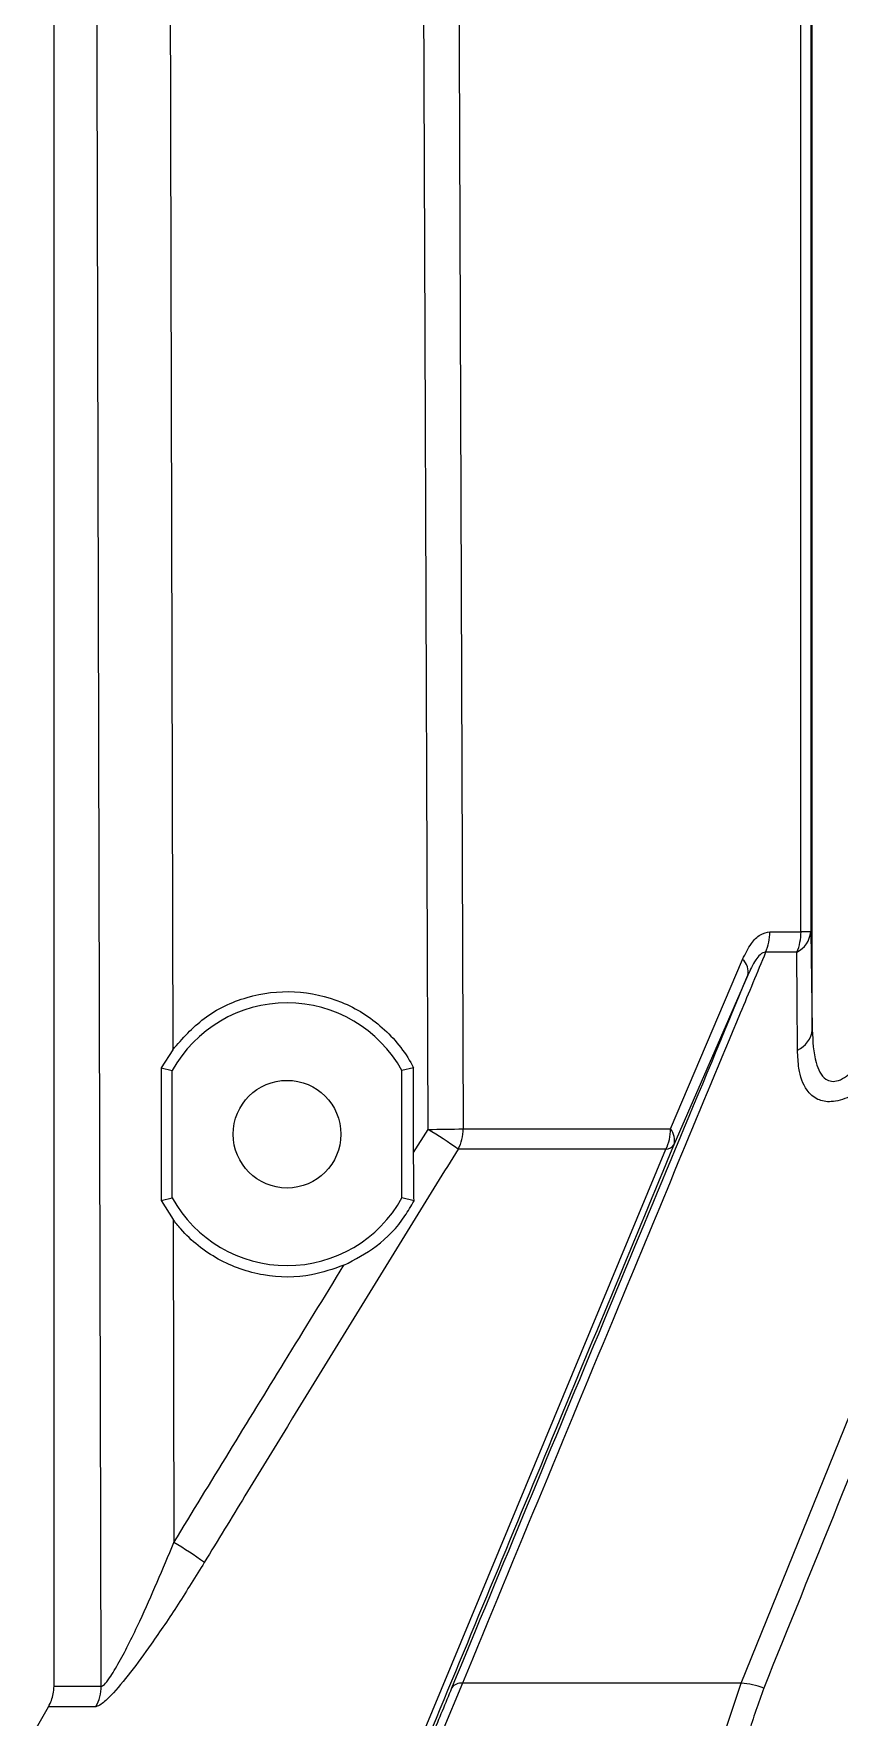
# Model space of a CAD drawing. Extents: x 8 to 113, y 1 to 87.
# Drawn here: x 45.781 to 47.008, y 12.465 to 15.028 of the extents above; entities that cross this region are included whole.
import ezdxf

# ---------------------------------------------------------------- set-up
doc = ezdxf.new("R2010")
doc.units = 0
doc.header["$MEASUREMENT"] = 0
doc.layers.add('OBJECT', color=7, linetype='CONTINUOUS')

msp = doc.modelspace()

# ---------------------------------------------------------------- linework, layer by layer
at = {"layer": 'OBJECT'}
for p, q in [((46.9499, 13.6609), (46.9499, 17.5799)), ((46.9648, 17.5783), (46.9648, 13.6609)), ((46.9671, 13.5118), (46.9671, 17.5706)), ((45.8123, 12.5122), (45.8123, 17.1961)), ((46.9025, 13.6609), (46.9499, 13.6609)), ((46.9648, 13.6609), (46.9499, 13.6609)), ((46.9648, 13.6609), (46.9671, 13.5118)), ((46.7512, 13.3609), (46.8611, 13.619)), ((46.8588, 12.5168), (47.3095, 13.6299)), ((46.9436, 13.6299), (46.8961, 13.6299)), ((46.869, 13.5948), (46.7565, 13.3367)), ((45.993, 13.4815), (45.9757, 13.4538)), ((45.9757, 13.4538), (45.9756, 13.2518)), ((45.9757, 13.4538), (45.9922, 13.4496)), ((45.9922, 13.256), (45.9922, 13.4496)), ((46.36, 13.4541), (46.3422, 13.4496)), ((46.3422, 13.256), (46.3422, 13.4496)), ((46.36, 13.3248), (46.36, 13.4541)), ((46.36, 13.3248), (46.382, 13.3602)), ((46.4355, 13.3609), (46.7512, 13.3609)), ((46.3749, 12.4418), (46.7442, 13.3299)), ((46.7442, 13.3299), (46.4276, 13.3299)), ((45.9756, 13.2518), (45.9922, 13.256)), ((46.3606, 13.2513), (46.3422, 13.256)), ((45.9756, 13.2518), (45.9936, 13.2231)), ((45.9936, 13.2231), (45.9949, 12.7312)), ((45.8123, 12.5122), (45.8841, 12.5122)), ((46.4342, 12.5168), (46.4036, 12.443)), ((46.8588, 12.5168), (46.4342, 12.5168)), ((46.8349, 12.4452), (46.8588, 12.5168)), ((45.7813, 12.4418), (45.804, 12.4812)), ((45.876, 12.4812), (45.804, 12.4812))]:
    msp.add_line(p, q, dxfattribs=at)
at = {"layer": 'OBJECT', "flags": 128}
for points in [[(46.382, 13.3602), (46.3774, 14.569), (46.3726, 15.8599), (46.3667, 17.4698)], [(46.4206, 17.4705), (46.4211, 17.3465), (46.4228, 16.8505), (46.43, 14.8667), (46.4355, 13.3609)], [(45.8841, 12.5122), (45.8835, 12.7456), (45.8809, 13.7455), (45.8723, 17.2537)], [(45.9852, 16.7378), (45.987, 15.9642), (45.9901, 14.6732), (45.993, 13.4815)]]:
    msp.add_lwpolyline(points, dxfattribs=at)
at = {"layer": 'OBJECT'}
msp.add_circle((46.1672, 13.3528), 0.082, dxfattribs=at)
for centre, radius, start, end in [((46.8265, 13.6606), 0.076, 336.1958, 0.2508), ((46.9263, 13.6644), 0.0386, 296.6085, 354.7735), ((46.8725, 13.6605), 0.0775, 336.7003, 0.2627), ((46.844, 13.6), 0.0255, 348.0645, 48.0052), ((46.1672, 13.3528), 0.2, 28.955, 151.045), ((46.929, 13.5158), 0.0383, 294.1736, 354.0533), ((46.3801, 15.5336), 2.1734, 270.0491, 271.4607), ((46.0396, 12.7948), 0.661, 54.052, 58.802), ((46.3711, 13.3608), 0.0645, 331.3442, 0.0724), ((46.6795, 13.3606), 0.0717, 334.6009, 0.2048), ((46.7311, 13.3438), 0.0264, 344.5313, 40.4525), ((46.7438, 13.3452), 0.0153, 271.5764, 326.3308), ((46.1672, 13.3528), 0.2, 208.955, 331.045), ((45.6747, 12.1905), 0.6283, 54.312, 59.364), ((45.821, 12.5122), 0.0631, 330.611, 0.034), ((46.4324, 12.4992), 0.0178, 84.1248, 142.719), ((46.85, 12.3904), 0.1268, 70.071, 85.9958)]:
    msp.add_arc(centre, radius, start, end, dxfattribs=at)
for points, knots in [([(46.8611, 13.619), (46.8652, 13.6274), (46.8726, 13.6427), (46.8872, 13.658), (46.8976, 13.66), (46.9025, 13.6609)], [0, 0, 0, 0, 0.395773, 0.712486, 1, 1, 1, 1]), ([(46.8961, 13.6299), (46.8832, 13.5989), (46.8108, 13.4249), (46.6565, 13.0539), (46.5158, 12.7139), (46.4342, 12.5168)], [0, 0, 0, 0, 0.083466, 0.469044, 1, 1, 1, 1]), ([(46.8961, 13.6299), (46.8946, 13.6297), (46.8918, 13.6294), (46.8865, 13.6254), (46.878, 13.6146), (46.8727, 13.6029), (46.869, 13.5948)], [0, 0, 0, 0, 0.128046, 0.25539, 0.479324, 1, 1, 1, 1]), ([(46.9447, 13.4808), (46.9444, 13.5121), (46.9441, 13.5621), (46.9437, 13.6114), (46.9436, 13.6299)], [0, 0, 0, 0, 0.624895, 1, 1, 1, 1]), ([(46.4183, 12.5099), (46.4951, 12.6955), (46.645, 13.0571), (46.7956, 13.4187), (46.869, 13.5948)], [0, 0, 0, 0, 0.513008, 1, 1, 1, 1]), ([(47.331, 13.593), (47.2602, 13.4172), (47.1145, 13.0561), (46.9682, 12.695), (46.8932, 12.5096)], [0, 0, 0, 0, 0.486656, 1, 1, 1, 1]), ([(45.993, 13.4815), (46.008, 13.4984), (46.0393, 13.5337), (46.1054, 13.5648), (46.1789, 13.5739), (46.2517, 13.5576), (46.3149, 13.5182), (46.3471, 13.4781), (46.3593, 13.4553), (46.36, 13.4541)], [0, 0, 0, 0, 0.15394, 0.320562, 0.487663, 0.655244, 0.822937, 0.990326, 1, 1, 1, 1]), ([(46.9671, 13.5118), (46.9679, 13.4944), (46.9689, 13.4709), (46.9781, 13.4469), (46.9861, 13.4367), (46.9963, 13.4326), (47.0075, 13.434), (47.0221, 13.4421), (47.0443, 13.464), (47.0622, 13.4909), (47.0735, 13.5112), (47.0761, 13.5158)], [0, 0, 0, 0, 0.248556, 0.333334, 0.418737, 0.477068, 0.535602, 0.604492, 0.713169, 0.934338, 1, 1, 1, 1]), ([(47.1124, 13.4848), (47.093, 13.4636), (47.0654, 13.4336), (47.0236, 13.4083), (46.9964, 13.4005), (46.9736, 13.4046), (46.9553, 13.4214), (46.9461, 13.4487), (46.9451, 13.4714), (46.9447, 13.4808)], [0, 0, 0, 0, 0.269459, 0.381209, 0.493906, 0.593567, 0.708386, 0.879635, 1, 1, 1, 1]), ([(46.7565, 13.3367), (46.6967, 13.1928), (46.5737, 12.897), (46.4511, 12.6009), (46.3882, 12.4488)], [0, 0, 0, 0, 0.4863876, 1, 1, 1, 1]), ([(46.4276, 13.3299), (46.4059, 13.2948), (46.2972, 13.1192), (46.1684, 12.9094), (46.0618, 12.7346), (46.0412, 12.7009)], [0, 0, 0, 0, 0.167872, 0.839364, 1, 1, 1, 1]), ([(46.3606, 13.2513), (46.3604, 13.2651), (46.3601, 13.2888), (46.36, 13.3142), (46.36, 13.3248)], [0, 0, 0, 0, 0.5799659, 1, 1, 1, 1]), ([(46.2539, 13.1533), (46.2709, 13.1622), (46.3067, 13.181), (46.3409, 13.2171), (46.3561, 13.2436), (46.3606, 13.2513)], [0, 0, 0, 0, 0.388576, 0.820972, 1, 1, 1, 1]), ([(46.2539, 13.1533), (46.2376, 13.1476), (46.1983, 13.1338), (46.1306, 13.1347), (46.0606, 13.1591), (46.0164, 13.1941), (45.9974, 13.2182), (45.9936, 13.2231)], [0, 0, 0, 0, 0.1777193, 0.4301515, 0.6831385, 0.9360701, 1, 1, 1, 1]), ([(45.9949, 12.7312), (46.0509, 12.8229), (46.137, 12.9637), (46.2237, 13.1043), (46.2539, 13.1533)], [0, 0, 0, 0, 0.65133, 1, 1, 1, 1]), ([(45.8841, 12.5122), (45.8856, 12.5128), (45.8889, 12.5141), (45.8985, 12.5267), (45.917, 12.558), (45.9514, 12.6275), (45.9779, 12.6908), (45.9949, 12.7312)], [0, 0, 0, 0, 0.062411, 0.139207, 0.265335, 0.530913, 1, 1, 1, 1]), ([(46.0412, 12.7009), (46.028, 12.6795), (46.0015, 12.6367), (45.9634, 12.5803), (45.9286, 12.5326), (45.9022, 12.5008), (45.8841, 12.4837), (45.8785, 12.482), (45.876, 12.4812)], [0, 0, 0, 0, 0.227374, 0.454238, 0.628217, 0.803358, 0.912624, 1, 1, 1, 1]), ([(45.804, 12.4812), (45.807, 12.4876), (45.8116, 12.4975), (45.8121, 12.5083), (45.8123, 12.5122)], [0, 0, 0, 0, 0.643566, 1, 1, 1, 1]), ([(46.3892, 12.4401), (46.3892, 12.4401), (46.3993, 12.4635), (46.4088, 12.4867), (46.4183, 12.5099)], [0, 0, 0, 0, 0.000029, 1, 1, 1, 1]), ([(46.8932, 12.5096), (46.885, 12.4865), (46.8768, 12.4634), (46.8706, 12.4418), (46.8706, 12.4418)], [0, 0, 0, 0, 0.999968, 1, 1, 1, 1])]:
    msp.add_open_spline(points, degree=3, knots=knots, dxfattribs=at)

doc.saveas('drawing.dxf')
